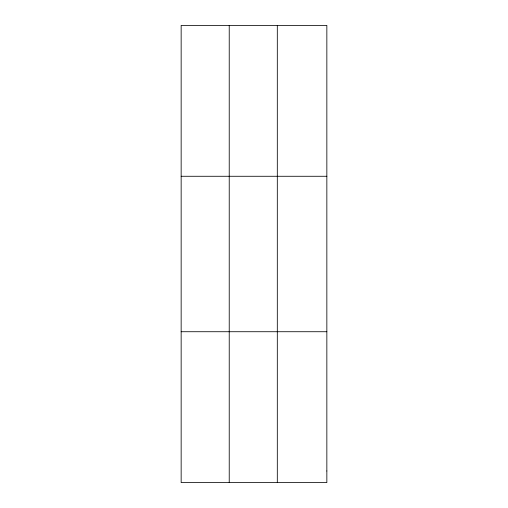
<?xml version="1.0" encoding="UTF-8"?>
<svg xmlns="http://www.w3.org/2000/svg" width="508" height="508" viewBox="0 0 508 508"><rect width="100%" height="100%" fill="white"/><g stroke="black" fill="none" stroke-linecap="round" stroke-linejoin="round"><path stroke-width="0.76" d="M229.229 25.4L229.229 482.6M277.311 25.4L277.311 482.6M181.153 176.276L326.847 176.276M181.153 331.724L326.847 331.724M326.847 470.992L326.847 482.6L181.153 482.6L181.153 25.4L326.847 25.4L326.847 470.992"/></g></svg>
